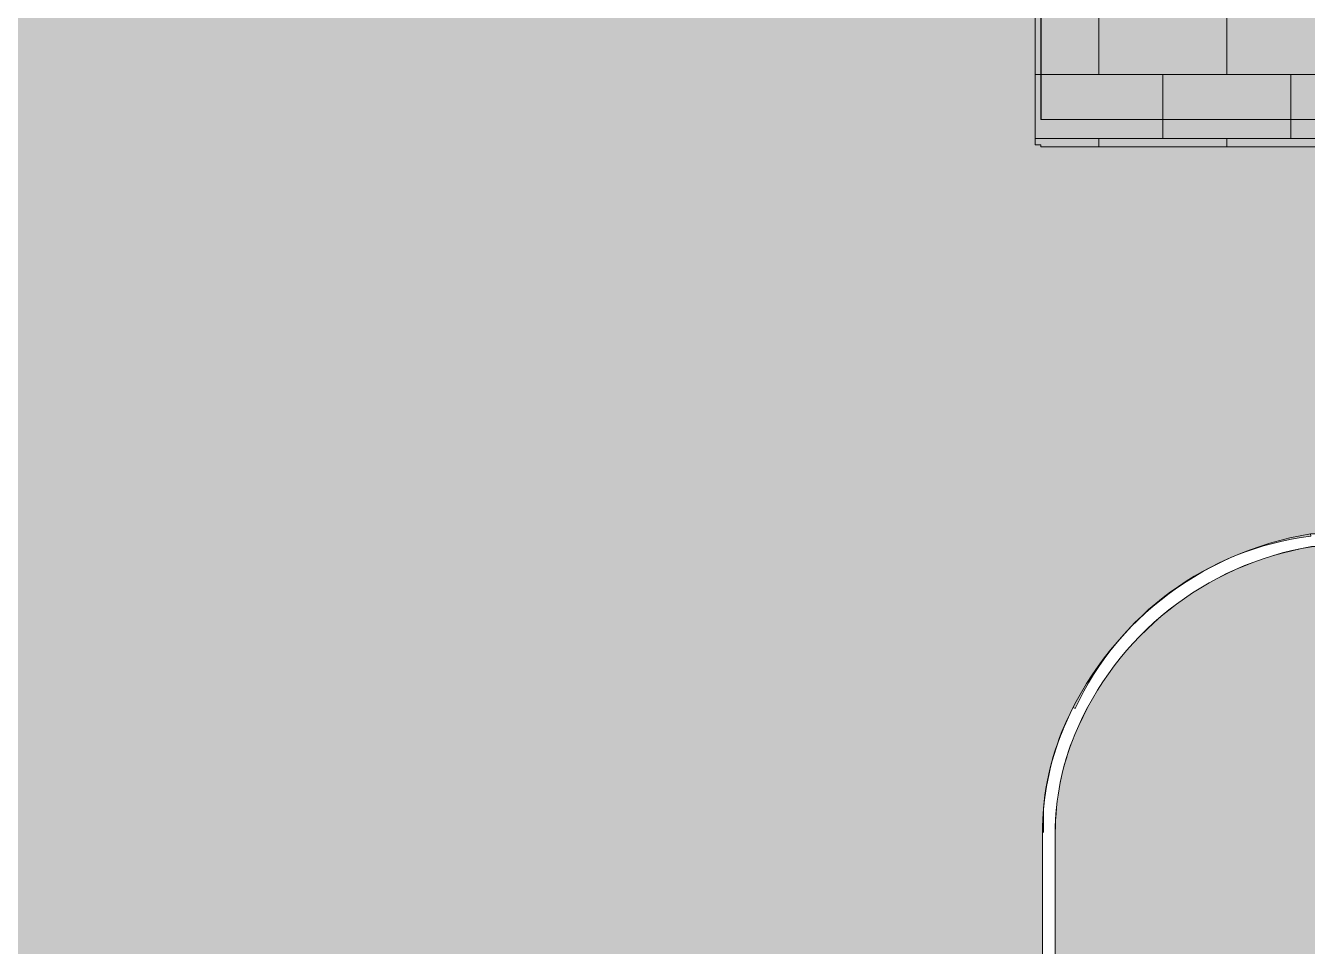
# Model space of a CAD drawing. Header units: millimetres. Extents: x 141848 to 1648660, y -821378 to -151356.
# Drawn here: x 428624 to 438629, y -268809 to -261619 of the extents above; entities that cross this region are included whole.
import ezdxf

# ---------------------------------------------------------------- set-up
doc = ezdxf.new("R2010")
doc.units = ezdxf.units.MM
doc.header["$MEASUREMENT"] = 0
doc.linetypes.add('Wipeout_Contour', pattern=[1000, 0, -1000])
doc.layers.add('Sols_ Dalles', color=7, linetype='Continuous')
doc.layers.add('Structure - Murs extérieurs', color=7, linetype='Continuous')

# ---------------------------------------------------------------- blocks, each defined once
blk = doc.blocks.new('Dalle_31_2', base_point=(360548, -295063))
at = {"linetype": 'Continuous', "lineweight": 0, "true_color": 0x6f6f6f}
h = blk.add_hatch(color=8, dxfattribs=at)
h.paths.add_polyline_path([(360548, -295063), (487920, -293827), (487920, -270903), (487463, -270903), (472886, -271041), (472886, -271062, 0.001346), (472886, -271073), (472897, -273095, -0.414214), (470908, -275106), (462184, -275106, -0.005189), (462131, -275116), (454148, -275196), (438771, -275253, -0.386553), (436573, -273475, -0.025189), (436562, -273329), (436569, -267730, -0.098562), (436800, -266944), (436817, -266952, -0.258849), (438655, -265606), (438653, -265587), (439337, -265587), (439337, -265687), (439337, -270687), (469237, -270687), (469237, -265687), (470908, -265687), (472605, -265687), (472605, -163738), (371863, -163738), (371863, -271041), (371883, -271041), (371883, -272001), (371883, -272001, -0.409427), (367883, -275935), (360548, -275935)])
h.paths.add_polyline_path([(377135, -260640), (373845, -260640), (373845, -248365), (373845, -243090), (373845, -242190), (377135, -242190)], flags=0)
h.paths.add_polyline_path([(380203, -193811), (380203, -171996), (431506, -171996), (464310, -171996), (464310, -262266), (464310, -262366), (438594, -262351), (437926, -262351), (436550, -262351), (436550, -189811), (412055, -189811), (412055, -201781), (412055, -204496), (415454, -204496), (415454, -208496), (415454, -218296), (405655, -218296), (405655, -222496), (415475, -222496), (415475, -260811), (380203, -260811), (380203, -230016)], flags=0)
h.paths.add_polyline_path([(381437, -269434, -0.090319), (381558, -268728, -0.201449), (382612, -267593, -0.104211), (383418, -267415), (384017, -267409, -0.104045), (384825, -267571, -0.238255), (385984, -268953, -0.055189), (386036, -269390), (386038, -269611), (386051, -270890), (385792, -271893, -0.267949), (384070, -272909), (383470, -272915, -0.193717), (382079, -272370, -0.070569), (381728, -271931, -0.131652), (381451, -270934)], flags=0)
h.paths.add_polyline_path([(392017, -273452), (392030, -267378, -0.380557), (394017, -265610), (394094, -265610), (394094, -270610), (409094, -270610), (409094, -265610), (414056, -265610, -0.414214), (415556, -267110), (415556, -273661, -0.345502), (413837, -275433), (394027, -275599, -0.415791), (392017, -273599)], flags=0)
h.paths.add_polyline_path([(424210, -271504, -0.134474), (423930, -270485), (423930, -268985, -0.414214), (425930, -266985), (426530, -266985, -0.414214), (428530, -268985), (428530, -270485, -0.12882), (428274, -271466, -0.270936), (426530, -272485), (425930, -272485, -0.26498)], flags=0)
at = {"color": 9, "linetype": 'Continuous', "lineweight": 5, "flags": 128}
blk.add_lwpolyline([(462131, -275116), (454148, -275196), (438771, -275253, -0.386553), (436573, -273475, -0.025189), (436562, -273329), (436569, -267730, -0.098562), (436800, -266944), (436817, -266952, -0.258849), (438655, -265606), (438653, -265587), (439337, -265587), (439337, -265687), (439337, -270687), (469237, -270687)], format="xyb", dxfattribs=at)
blk.add_lwpolyline([(380203, -193811), (380203, -230016), (380203, -260811), (415475, -260811), (415475, -222496), (405655, -222496), (405655, -218296), (415454, -218296), (415454, -208496), (415454, -204496), (412055, -204496), (412055, -201781), (412055, -189811), (436550, -189811), (436550, -262351), (437926, -262351), (438594, -262351), (464310, -262366), (464310, -262266), (464310, -171996), (431506, -171996), (380203, -171996)], close=True, dxfattribs=at)
blk = doc.blocks.new('Dalle_41_2', base_point=(436550, -253416))
at = {"layer": 'Sols_ Dalles', "linetype": 'Continuous', "lineweight": 0, "true_color": 0x2e271c}
blk.add_hatch(color=250, dxfattribs=at).paths.add_polyline_path([(436550, -253416), (436550, -262351), (464310, -262366), (464310, -253416), (462926, -253416), (462926, -261166), (450866, -261166), (450866, -259366), (449226, -259366), (449226, -261166), (437925, -261166), (437925, -257684), (439425, -257684), (439425, -256656), (437925, -256656), (437925, -253416)])
at = {"layer": 'Sols_ Dalles', "color": 250, "linetype": 'Continuous', "lineweight": 5, "true_color": 0x1f1f1f, "flags": 128}
blk.add_lwpolyline([(436550, -253416), (436550, -262351), (464310, -262366), (464310, -253416), (462926, -253416), (462926, -261166), (450866, -261166), (450866, -259366), (449226, -259366), (449226, -261166), (437925, -261166), (437925, -257684), (439425, -257684), (439425, -256656), (437925, -256656), (437925, -253416)], close=True, dxfattribs=at)
blk = doc.blocks.new('Dalle_45_2', base_point=(436661, -273253))
at = {"layer": 'Sols_ Dalles', "linetype": 'Continuous', "lineweight": 0, "true_color": 0x2e271c}
blk.add_hatch(color=250, dxfattribs=at).paths.add_polyline_path([(436661, -273253, 0.415791), (438672, -275253), (470809, -275106, 0.414214), (472798, -273095), (472787, -271073, -0.001346), (472787, -271062), (472605, -271062), (472605, -267687), (472587, -267687), (472587, -265687), (469237, -265687), (469237, -270787), (469237, -271092), (469248, -273114), (439237, -273253), (439237, -270687), (439237, -265687), (438661, -265687, 0.258849), (436813, -267155, 0.098562), (436661, -267921)])
at = {"layer": 'Sols_ Dalles', "color": 250, "linetype": 'Continuous', "lineweight": 5, "true_color": 0x1f1f1f, "flags": 128}
blk.add_lwpolyline([(436661, -273253, 0.415791), (438672, -275253), (470809, -275106, 0.414214), (472798, -273095), (472787, -271073, -0.001346), (472787, -271062), (472605, -271062), (472605, -267687), (472587, -267687), (472587, -265687), (469237, -265687), (469237, -270787), (469237, -271092), (469248, -273114), (439237, -273253), (439237, -270687), (439237, -265687), (438661, -265687, 0.258849), (436813, -267155, 0.098562), (436661, -267921)], format="xyb", close=True, dxfattribs=at)
blk = doc.blocks.new('Mur_238_2', base_point=(438661, -265687))
at = {"layer": 'Structure - Murs extérieurs', "color": 7, "linetype": 'Continuous', "lineweight": 5}
for radius, start in [(2531, 99.2457), (2431, 99.4344)]:
    blk.add_arc((439059, -268086), radius, start, 157.4841, dxfattribs=at)
blk = doc.blocks.new('Mur_239_2', base_point=(436813, -267155))
at = {"layer": 'Structure - Murs extérieurs', "color": 7, "linetype": 'Continuous', "lineweight": 5}
for radius in [2100, 2000]:
    blk.add_arc((438661, -267921), radius, 157.4841, 180, dxfattribs=at)
blk = doc.blocks.new('Mur_240_2', base_point=(436661, -267921))
at = {"color": 254, "linetype": 'Wipeout_Contour', "lineweight": 0, "ltscale": 2054658.909108014}
blk.add_wipeout([(436561, -267921), (436561, -273253), (436661, -273253), (436661, -267921)], dxfattribs=at).dxf.layer = 'Structure - Murs extérieurs'
at = {"layer": 'Structure - Murs extérieurs', "color": 7, "linetype": 'Continuous', "lineweight": 5, "flags": 128}
for points in [[(436561, -267921), (436561, -273253)], [(436661, -273253), (436661, -267921)]]:
    blk.add_lwpolyline(points, dxfattribs=at)

msp = doc.modelspace()

# ---------------------------------------------------------------- hatches: boundary and pattern name
at = {"linetype": 'Continuous', "lineweight": 5}
h = msp.add_hatch(dxfattribs=at)
h.set_pattern_fill('Panneau_100x50_0002', color=9, style=0, pattern_type=2)
h.set_pattern_definition([(0, (0, 0), (0, 500), []), (90, (0, 0), (-1000, 0), [500, -500]), (90, (500, 500), (-1000, 0), [500, -500])])
h.paths.add_polyline_path([(436505.061, -262550.571), (436505.061, -255066.557), (436525.061, -255066.557), (436525.061, -253415.571), (437925.061, -253415.571), (437925.061, -256655.571), (439725.061, -256655.571), (439725.061, -257683.66), (437925.061, -257683.66), (437925.061, -261165.571), (449225.553, -261165.571), (449225.553, -259365.571), (450865.553, -259365.571), (450865.553, -261165.571), (462925.553, -261165.571), (462925.553, -253415.571), (464325.553, -253415.571), (464325.553, -262465.571), (464309.564, -262465.571), (462925.553, -262565.571), (439325.553, -262565.571), (436549.587, -262565.571), (436549.587, -262550.571)])

# ---------------------------------------------------------------- linework, layer by layer
at = {"color": 7, "linetype": 'Continuous', "lineweight": 5, "flags": 128}
msp.add_lwpolyline([(436505.061, -262550.571), (436505.061, -255066.557), (436525.061, -255066.557), (436525.061, -253415.571), (437925.061, -253415.571), (437925.061, -256655.571), (439725.061, -256655.571), (439725.061, -257683.66), (437925.061, -257683.66), (437925.061, -261165.571), (449225.553, -261165.571), (449225.553, -259365.571), (450865.553, -259365.571), (450865.553, -261165.571), (462925.553, -261165.571), (462925.553, -253415.571), (464325.553, -253415.571), (464325.553, -262465.571), (464309.564, -262465.571), (462925.553, -262565.571), (439325.553, -262565.571), (436549.587, -262565.571), (436549.587, -262550.571)], close=True, dxfattribs=at)

# ---------------------------------------------------------------- block references
at = {"color": 9, "linetype": 'Continuous', "lineweight": 5}
msp.add_blockref('Dalle_31_2', (360547.961, -295062.571), dxfattribs=at)
at = {"layer": 'Sols_ Dalles', "color": 250, "linetype": 'Continuous', "lineweight": 5, "true_color": 0x1f1f1f}
for name, p in [('Dalle_41_2', (436549.587, -253415.571)), ('Dalle_45_2', (436660.829, -273253.269))]:
    msp.add_blockref(name, p, dxfattribs=at)
at = {"layer": 'Structure - Murs extérieurs', "color": 211, "lineweight": 5, "true_color": 0xfe55ff}
for name, p in [('Mur_238_2', (438660.829, -265687.294)), ('Mur_239_2', (436813.282, -267154.752))]:
    msp.add_blockref(name, p, dxfattribs=at)

# ---------------------------------------------------------------- next in the draw order: block references
msp.add_blockref('Mur_240_2', (436660.829, -267920.633), dxfattribs=at)

doc.saveas('drawing.dxf')
